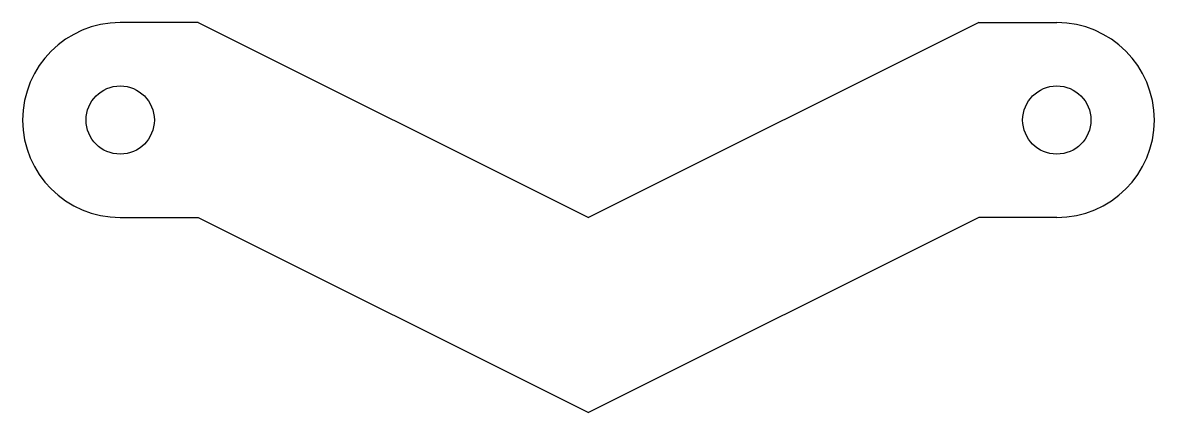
# Model space of a CAD drawing. Extents: x -58 to 58, y -40 to 0.
import ezdxf

# ---------------------------------------------------------------- set-up
doc = ezdxf.new("R2010")
doc.units = 0
doc.header["$MEASUREMENT"] = 0
doc.layers.add('VISIBLE', color=7, linetype='CONTINUOUS')

msp = doc.modelspace()

# ---------------------------------------------------------------- linework, layer by layer
at = {"layer": 'VISIBLE'}
for p, q in [((-40, 0), (-48, 0)), ((-40, 0), (0, -20)), ((40, 0), (0, -20)), ((40, 0), (48, 0)), ((-48, -20), (-40, -20)), ((-40, -20), (0, -40)), ((40, -20), (0, -40)), ((48, -20), (40, -20))]:
    msp.add_line(p, q, dxfattribs=at)
for centre in [(-48, -10), (48, -10)]:
    msp.add_circle(centre, 3.5, dxfattribs=at)
for centre, start, end in [((48, -10), 270, 90), ((-48, -10), 90, 270)]:
    msp.add_arc(centre, 10, start, end, dxfattribs=at)

doc.saveas('drawing.dxf')
